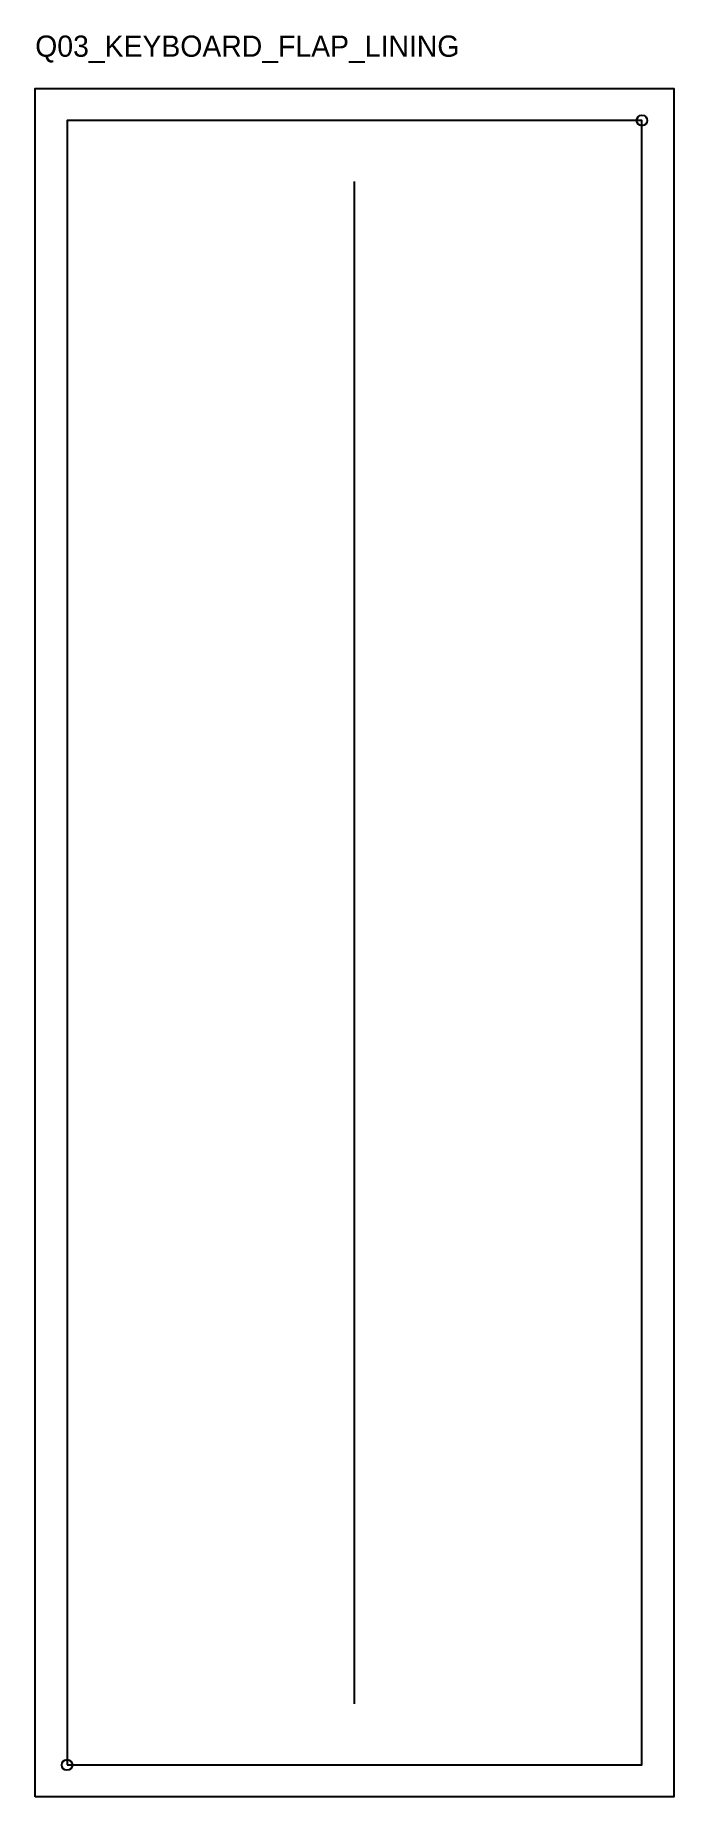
# Model space of a CAD drawing. Header units: millimetres. Extents: x -12 to 229, y -322 to 342.
import ezdxf

# ---------------------------------------------------------------- set-up
doc = ezdxf.new("R2010")
doc.units = ezdxf.units.MM
for name, color, linetype in [('CUT', 1, 'Continuous'), ('GRAIN', 3, 'Continuous'), ('NOTCH', 2, 'Continuous'), ('SEAM', 5, 'Continuous'), ('TEXT', 7, 'Continuous')]:
    doc.layers.add(name, color=color, linetype=linetype)

msp = doc.modelspace()

# ---------------------------------------------------------------- linework, layer by layer
at = {"layer": 'CUT'}
msp.add_lwpolyline([(-12, -322), (-12, 322), (228.78, 322), (228.78, -322)], close=True, dxfattribs=at)
at = {"layer": 'GRAIN'}
msp.add_line((108.39, -287), (108.39, 287), dxfattribs=at)
at = {"layer": 'NOTCH'}
for centre in [(216.78, 310), (0, -310)]:
    msp.add_circle(centre, 2, dxfattribs=at)
at = {"layer": 'SEAM'}
msp.add_lwpolyline([(0, -310), (4.26, -310), (8.51, -310), (12.76, -310), (16.99, -310), (21.21, -310), (25.42, -310), (29.62, -310), (33.8, -310), (37.97, -310), (42.12, -310), (46.25, -310), (50.36, -310), (54.46, -310), (58.53, -310), (62.59, -310), (66.63, -310), (70.66, -310), (74.71, -310), (78.75, -310), (82.79, -310), (86.83, -310), (90.87, -310), (94.9, -310), (98.93, -310), (102.95, -310), (106.97, -310), (110.98, -310), (114.99, -310), (118.98, -310), (122.97, -310), (126.94, -310), (130.91, -310), (134.87, -310), (138.81, -310), (142.75, -310), (146.68, -310), (150.6, -310), (154.51, -310), (158.42, -310), (162.31, -310), (166.21, -310), (170.1, -310), (173.99, -310), (177.88, -310), (181.77, -310), (185.66, -310), (189.55, -310), (193.44, -310), (197.33, -310), (201.22, -310), (205.11, -310), (209, -310), (212.89, -310), (216.78, -310), (216.78, 310), (212.89, 310), (209, 310), (205.11, 310), (201.22, 310), (197.33, 310), (193.44, 310), (189.55, 310), (185.66, 310), (181.77, 310), (177.88, 310), (173.99, 310), (170.1, 310), (166.21, 310), (162.31, 310), (158.42, 310), (154.51, 310), (150.6, 310), (146.68, 310), (142.75, 310), (138.81, 310), (134.87, 310), (130.91, 310), (126.94, 310), (122.97, 310), (118.98, 310), (114.99, 310), (110.98, 310), (106.97, 310), (102.95, 310), (98.93, 310), (94.9, 310), (90.87, 310), (86.83, 310), (82.79, 310), (78.75, 310), (74.71, 310), (70.66, 310), (66.63, 310), (62.59, 310), (58.53, 310), (54.46, 310), (50.36, 310), (46.25, 310), (42.12, 310), (37.97, 310), (33.8, 310), (29.62, 310), (25.42, 310), (21.21, 310), (16.99, 310), (12.76, 310), (8.51, 310), (4.26, 310), (0, 310)], close=True, dxfattribs=at)

# ---------------------------------------------------------------- texts
at = {"layer": 'TEXT'}
msp.add_text('Q03_KEYBOARD_FLAP_LINING', height=8, dxfattribs=at).set_placement((-12, 334))

doc.saveas('drawing.dxf')
